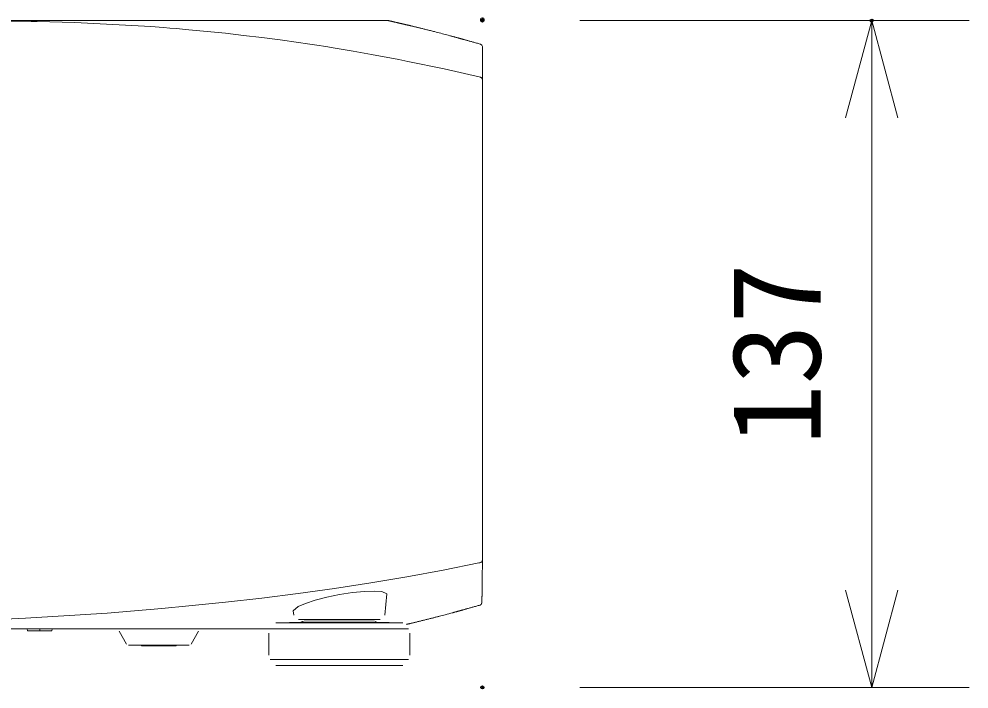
# Model space of a CAD drawing. Units: millimetres, scale not verified. Extents: x -62 to 63, y -56 to 57.
# Drawn here: x -16.27 to 3.25, y 7.76 to 21.52 of the extents above; entities that cross this region are included whole.
import ezdxf
from ezdxf.enums import TextEntityAlignment as Align

# ---------------------------------------------------------------- set-up
doc = ezdxf.new("R2010")
doc.units = ezdxf.units.MM
doc.header["$LTSCALE"] = 0.125
doc.header["$PDMODE"] = 32
doc.header["$PDSIZE"] = 0.0625
for name, color, linetype, lineweight in [('0-0_0', 7, 'Continuous', 18), ('0-4_GAIKEI', 1, 'Continuous', 18), ('0-5_SUNPO', 7, 'Continuous', 18)]:
    doc.layers.add(name, color=color, linetype=linetype, lineweight=lineweight)
doc.layers.add('0-1_DEFPOINTS', color=7, linetype='Continuous')
doc.styles.add('ＭＳ ゴシック', font='')
doc.styles.get('ＭＳ ゴシック').set_extended_font_data('MS Gothic')

# ---------------------------------------------------------------- blocks, each defined once
blk = doc.blocks.new('_OPEN30')
at = {"layer": '0-0_0'}
blk.add_line((0, 0), (-1, 0), dxfattribs=at)
blk.add_lwpolyline([(-1, 0.26795), (0, 0), (-1, -0.26795)], dxfattribs=at)
blk = doc.blocks.new('D5')
at = {"layer": '0-1_DEFPOINTS'}
for p in [(-7.6423, 21.7805), (0.3577, 21.7805), (-7.6423, 8.0805)]:
    blk.add_point(p, dxfattribs=at)
at = {"layer": '0-5_SUNPO'}
for p, q in [((-5.6423, 21.7805), (2.3577, 21.7805)), ((0.3577, 10.0805), (0.3577, 19.7805)), ((-5.6423, 8.0805), (2.3577, 8.0805))]:
    blk.add_line(p, q, dxfattribs=at)
at = {"layer": '0-5_SUNPO', "xscale": 2, "yscale": 2}
for p, rotation in [((0.3577, 21.7805), 90), ((0.3577, 8.0805), 270)]:
    blk.add_blockref('_OPEN30', p, dxfattribs=dict(at, rotation=rotation))
at = {"layer": '0-5_SUNPO', "style": 'ＭＳ ゴシック'}
blk.add_text('137', height=1.833, rotation=90, dxfattribs=at).set_placement((-0.1423, 13.0555), align=Align.BOTTOM_LEFT)
blk = doc.blocks.new('D4')
at = {"layer": '0-1_DEFPOINTS'}
blk.add_point((-7.6423, 21.8043), dxfattribs=at)

msp = doc.modelspace()

# ---------------------------------------------------------------- linework, layer by layer
at = {"layer": '0-4_GAIKEI', "color": 7}
for p, q in [((-8.693, 21.4923), (-8.7007, 21.494)), ((-6.8014, 9.4826), (-6.8357, 9.4731)), ((-6.8014, 9.4826), (-6.8357, 9.4731)), ((-31.901, 8.9943), (-11.1125, 8.9943))]:
    msp.add_line(p, q, dxfattribs=at)
at = {"layer": '0-4_GAIKEI'}
for p, q in [((-8.7527, 9.2782), (-8.7147, 9.714)), ((-8.7527, 9.2782), (-8.7147, 9.714)), ((-10.6361, 9.3684), (-10.6282, 9.2782)), ((-10.6361, 9.3684), (-10.6282, 9.2782)), ((-16.1043, 8.9943), (-16.0983, 8.9543)), ((-16.1043, 8.9943), (-16.0983, 8.9543)), ((-15.8483, 8.9943), (-15.8483, 8.9543)), ((-15.8483, 8.9943), (-15.8483, 8.9543)), ((-15.5931, 8.9969), (-15.5991, 8.957)), ((-10.4503, 9.1397), (-10.4503, 9.1304)), ((-10.4503, 9.1397), (-10.4503, 9.1304)), ((-10.446, 9.1404), (-10.4404, 9.1413)), ((-10.446, 9.1404), (-10.4404, 9.1413)), ((-10.446, 9.1404), (-10.446, 9.1402)), ((-10.446, 9.1404), (-10.446, 9.1402)), ((-8.9408, 9.1306), (-8.9408, 9.1561)), ((-8.3858, 9.1209), (-8.9408, 9.1306)), ((-15.8483, 8.9543), (-16.0983, 8.9543)), ((-15.8483, 8.9543), (-16.0983, 8.9543)), ((-15.5991, 8.957), (-15.8483, 8.9543)), ((-14.2169, 8.9468), (-14.064, 8.682)), ((-14.2169, 8.9468), (-14.064, 8.682)), ((-12.7354, 8.682), (-12.5823, 8.9468)), ((-12.7354, 8.682), (-12.5823, 8.9468)), ((-11.1401, 8.9076), (-11.1401, 8.4557)), ((-8.2408, 8.4557), (-8.2408, 8.9076)), ((-13.7586, 8.657), (-13.7586, 8.647)), ((-13.0407, 8.647), (-13.0407, 8.657))]:
    msp.add_line(p, q, dxfattribs=at)
at = {"layer": '0-4_GAIKEI', "color": 7}
for points in [[(-20.4758, 21.4913), (-19.0052, 21.4913), (-17.5587, 21.4913), (-16.1359, 21.4913)], [(-16.1359, 21.4913), (-15.3677, 21.494), (-14.6313, 21.494), (-13.9277, 21.494), (-13.3355, 21.494), (-12.7812, 21.494)], [(-12.7812, 21.494), (-12.4227, 21.494), (-12.082, 21.494), (-11.4637, 21.494), (-10.9067, 21.494), (-10.4083, 21.494), (-9.9785, 21.494), (-9.6201, 21.494), (-9.3349, 21.494), (-9.1269, 21.494), (-8.9935, 21.494), (-8.7988, 21.494), (-8.7079, 21.494), (-8.7025, 21.494), (-8.7007, 21.494)], [(-8.4822, 21.4434), (-8.4891, 21.445), (-8.4954, 21.4463), (-8.5021, 21.4481), (-8.5085, 21.4494), (-8.5175, 21.4515), (-8.5258, 21.4534), (-8.5344, 21.4555), (-8.5427, 21.4574), (-8.551, 21.4592), (-8.5588, 21.461), (-8.5669, 21.463), (-8.5745, 21.4648), (-8.5824, 21.4665), (-8.59, 21.4682), (-8.5975, 21.4701), (-8.6048, 21.4718), (-8.612, 21.4734), (-8.6191, 21.4749), (-8.6261, 21.4768), (-8.6328, 21.4782), (-8.6396, 21.4797), (-8.6461, 21.4813), (-8.6524, 21.4827), (-8.6584, 21.4842), (-8.6645, 21.4856), (-8.6704, 21.487), (-8.6764, 21.4884), (-8.682, 21.4896), (-8.6877, 21.4909), (-8.6931, 21.4923)], [(-8.2756, 21.3952), (-8.2852, 21.3976), (-8.2904, 21.3988), (-8.2955, 21.3998), (-8.3008, 21.401), (-8.3061, 21.4022), (-8.3113, 21.4038), (-8.3168, 21.405), (-8.3223, 21.4062), (-8.3278, 21.4074), (-8.3329, 21.4086), (-8.338, 21.4098), (-8.3426, 21.411), (-8.347, 21.4121), (-8.3495, 21.4126), (-8.3517, 21.4131), (-8.354, 21.4136), (-8.3564, 21.4141), (-8.3593, 21.4148), (-8.3621, 21.4155), (-8.3657, 21.4164), (-8.3692, 21.4171), (-8.3734, 21.4183), (-8.3776, 21.4191), (-8.3823, 21.4202), (-8.3868, 21.4214), (-8.3912, 21.4222), (-8.3956, 21.4233), (-8.4, 21.4243), (-8.4043, 21.4255), (-8.4134, 21.4276), (-8.4225, 21.4296), (-8.4308, 21.4315), (-8.4392, 21.4336), (-8.4468, 21.4353), (-8.4545, 21.437), (-8.4616, 21.4386), (-8.4686, 21.4403), (-8.4755, 21.4419), (-8.4822, 21.4434)], [(-7.7379, 21.2631), (-7.7573, 21.2681), (-7.7769, 21.2731), (-7.7966, 21.2782), (-7.8164, 21.2831), (-7.8364, 21.2882), (-7.8566, 21.2934), (-7.876, 21.2981), (-7.8952, 21.303), (-7.9135, 21.3077), (-7.9319, 21.3122), (-7.949, 21.3165), (-7.9659, 21.3206), (-7.982, 21.3246), (-7.998, 21.3284), (-8.0131, 21.3322), (-8.0281, 21.3358), (-8.0422, 21.3394), (-8.0564, 21.3427), (-8.0712, 21.3464), (-8.086, 21.3499), (-8.0996, 21.3533), (-8.1131, 21.3564), (-8.1255, 21.3595), (-8.1376, 21.3625), (-8.1489, 21.365), (-8.1597, 21.3678), (-8.1694, 21.37), (-8.1785, 21.3721), (-8.187, 21.3743), (-8.1952, 21.3762), (-8.2034, 21.3781), (-8.2115, 21.38), (-8.2202, 21.3823), (-8.2288, 21.3842), (-8.238, 21.3862), (-8.2468, 21.3885), (-8.2563, 21.3907), (-8.2657, 21.3929), (-8.2756, 21.3952)], [(-7.2103, 21.1224), (-7.2115, 21.1227), (-7.2127, 21.1231), (-7.2141, 21.1234), (-7.215, 21.1239), (-7.216, 21.1241), (-7.2175, 21.1246), (-7.2189, 21.125), (-7.2204, 21.1253), (-7.2221, 21.1258), (-7.2265, 21.127), (-7.2309, 21.1282), (-7.2367, 21.1296), (-7.2425, 21.1313), (-7.2495, 21.1332), (-7.2566, 21.1351), (-7.2649, 21.1374), (-7.2734, 21.14), (-7.283, 21.1425), (-7.2928, 21.1451), (-7.3037, 21.1482), (-7.3148, 21.1512), (-7.3269, 21.1546), (-7.3393, 21.1579), (-7.353, 21.1615), (-7.3665, 21.1651), (-7.3802, 21.1689), (-7.3942, 21.1727), (-7.4083, 21.1765), (-7.4225, 21.1803), (-7.4516, 21.188), (-7.4811, 21.1959), (-7.5113, 21.2039), (-7.5418, 21.2121), (-7.5731, 21.2204), (-7.6049, 21.2287), (-7.6374, 21.2373), (-7.6703, 21.2457), (-7.704, 21.2543), (-7.7379, 21.2631)], [(-6.7877, 21.0044), (-6.7908, 21.0049), (-6.7945, 21.0058), (-6.8147, 21.0117), (-6.8349, 21.0175), (-6.8542, 21.0229), (-6.8734, 21.0282), (-6.8916, 21.0334), (-6.9098, 21.0385), (-6.9269, 21.0435), (-6.9439, 21.0482), (-6.96, 21.0528), (-6.9762, 21.0573), (-6.9912, 21.0616), (-7.0064, 21.0659), (-7.0217, 21.07), (-7.0371, 21.0743), (-7.0513, 21.0783), (-7.0654, 21.0823), (-7.0784, 21.0859), (-7.0912, 21.0895), (-7.1028, 21.0926), (-7.1145, 21.096), (-7.1247, 21.0988), (-7.1351, 21.1016), (-7.1438, 21.1041), (-7.1524, 21.1066), (-7.16, 21.1086), (-7.1676, 21.1107), (-7.1739, 21.1124), (-7.1802, 21.1141), (-7.1856, 21.1157), (-7.1908, 21.1172), (-7.1949, 21.1183), (-7.1992, 21.1195), (-7.2021, 21.1203), (-7.2053, 21.121), (-7.2071, 21.1215), (-7.2088, 21.122), (-7.2103, 21.1224)], [(-6.7877, 21.0044), (-6.7612, 20.9865), (-6.7512, 20.9564)], [(-6.7512, 20.9564), (-6.7512, 19.9217), (-6.7512, 19.769), (-6.7512, 19.5697), (-6.7512, 19.329), (-6.7512, 19.0544), (-6.7512, 18.7513), (-6.7512, 18.5891), (-6.7512, 18.4222), (-6.7512, 18.254), (-6.7512, 18.0847), (-6.7512, 17.3977), (-6.7512, 16.6948), (-6.7512, 15.9751), (-6.7512, 15.2456)], [(-6.7512, 15.2456), (-6.7512, 13.8393), (-6.7512, 12.4772), (-6.7512, 12.3114), (-6.7512, 12.1473), (-6.7512, 11.9842), (-6.7512, 11.8245), (-6.7512, 11.5209), (-6.7512, 11.243), (-6.7512, 10.9259), (-6.7512, 10.6755), (-6.7512, 10.4961)], [(-6.7512, 10.918), (-6.7512, 10.8796), (-6.7512, 10.8414), (-6.7512, 10.804), (-6.7512, 10.7664), (-6.7512, 10.5563), (-6.7512, 10.3462)], [(-6.7512, 10.918), (-6.7512, 10.8796), (-6.7512, 10.8414), (-6.7512, 10.804), (-6.7512, 10.7664), (-6.7512, 10.5563), (-6.7512, 10.3462)], [(-6.7512, 10.3462), (-6.7514, 10.3053), (-6.7516, 10.2693), (-6.7518, 10.2532), (-6.7518, 10.2384), (-6.7519, 10.2248), (-6.7519, 10.2121), (-6.7521, 10.2002), (-6.7521, 10.1885), (-6.7523, 10.1771), (-6.7523, 10.1658), (-6.7524, 10.1439), (-6.7526, 10.1229)], [(-6.7512, 10.3462), (-6.7514, 10.3053), (-6.7516, 10.2693), (-6.7518, 10.2532), (-6.7518, 10.2384), (-6.7519, 10.2248), (-6.7519, 10.2121), (-6.7521, 10.2002), (-6.7521, 10.1885), (-6.7523, 10.1771), (-6.7523, 10.1658), (-6.7524, 10.1439), (-6.7526, 10.1229)], [(-6.7526, 10.1229), (-6.7533, 10.0406), (-6.7542, 9.9731), (-6.7549, 9.9121), (-6.7556, 9.8547), (-6.7588, 9.6729)], [(-6.7526, 10.1229), (-6.7533, 10.0406), (-6.7542, 9.9731), (-6.7549, 9.9121), (-6.7556, 9.8547), (-6.7588, 9.6729)], [(-6.7637, 9.5329), (-6.7635, 9.5356), (-6.7632, 9.5386), (-6.763, 9.5413), (-6.7629, 9.5446), (-6.7627, 9.5477), (-6.7625, 9.5508), (-6.7623, 9.5546), (-6.7622, 9.5585), (-6.762, 9.5625), (-6.7618, 9.567), (-6.7617, 9.5713), (-6.7614, 9.5759), (-6.7612, 9.5807), (-6.761, 9.5857), (-6.7609, 9.5909), (-6.7607, 9.5964), (-6.7605, 9.6018), (-6.7604, 9.6076), (-6.7602, 9.6136), (-6.76, 9.62), (-6.7598, 9.6264), (-6.7597, 9.6329), (-6.7595, 9.6398), (-6.7593, 9.6469), (-6.7592, 9.6541), (-6.759, 9.6615), (-6.7588, 9.6665), (-6.7588, 9.672)], [(-6.7637, 9.5329), (-6.7635, 9.5356), (-6.7632, 9.5386), (-6.763, 9.5413), (-6.7629, 9.5446), (-6.7627, 9.5477), (-6.7625, 9.5508), (-6.7623, 9.5546), (-6.7622, 9.5585), (-6.762, 9.5625), (-6.7618, 9.567), (-6.7617, 9.5713), (-6.7614, 9.5759), (-6.7612, 9.5807), (-6.761, 9.5857), (-6.7609, 9.5909), (-6.7607, 9.5964), (-6.7605, 9.6018), (-6.7604, 9.6076), (-6.7602, 9.6136), (-6.76, 9.62), (-6.7598, 9.6264), (-6.7597, 9.6329), (-6.7595, 9.6398), (-6.7593, 9.6469), (-6.7592, 9.6541), (-6.759, 9.6615), (-6.7588, 9.6665), (-6.7588, 9.672)], [(-7.2092, 9.3689), (-7.2083, 9.3691), (-7.2069, 9.3694), (-7.2053, 9.3698), (-7.203, 9.3705), (-7.2009, 9.371), (-7.1979, 9.3719), (-7.1947, 9.3727), (-7.191, 9.3737), (-7.1873, 9.375), (-7.1827, 9.3762), (-7.1782, 9.3774), (-7.1728, 9.3787), (-7.1674, 9.3803), (-7.1614, 9.382), (-7.1552, 9.3837), (-7.1464, 9.3861), (-7.1374, 9.3886), (-7.1272, 9.3915), (-7.1171, 9.3942), (-7.1057, 9.3975), (-7.0942, 9.4006), (-7.0815, 9.4042), (-7.0688, 9.4077), (-7.0548, 9.4116), (-7.041, 9.4154), (-7.0257, 9.4199), (-7.0106, 9.424), (-6.9942, 9.4287), (-6.9776, 9.4332), (-6.9616, 9.4378), (-6.9454, 9.4425), (-6.9283, 9.4471), (-6.911, 9.4521), (-6.8928, 9.4573), (-6.8745, 9.4623), (-6.8553, 9.4678), (-6.8359, 9.4733), (-6.8184, 9.4783), (-6.8007, 9.4831)], [(-7.2092, 9.3689), (-7.2083, 9.3691), (-7.2069, 9.3694), (-7.2053, 9.3698), (-7.203, 9.3705), (-7.2009, 9.371), (-7.1979, 9.3719), (-7.1947, 9.3727), (-7.191, 9.3737), (-7.1873, 9.375), (-7.1827, 9.3762), (-7.1782, 9.3774), (-7.1728, 9.3787), (-7.1674, 9.3803), (-7.1614, 9.382), (-7.1552, 9.3837), (-7.1464, 9.3861), (-7.1374, 9.3886), (-7.1272, 9.3915), (-7.1171, 9.3942), (-7.1057, 9.3975), (-7.0942, 9.4006), (-7.0815, 9.4042), (-7.0688, 9.4077), (-7.0548, 9.4116), (-7.041, 9.4154), (-7.0257, 9.4199), (-7.0106, 9.424), (-6.9942, 9.4287), (-6.9776, 9.4332), (-6.9616, 9.4378), (-6.9454, 9.4425), (-6.9283, 9.4471), (-6.911, 9.4521), (-6.8928, 9.4573), (-6.8745, 9.4623), (-6.8553, 9.4678), (-6.8359, 9.4733), (-6.8184, 9.4783), (-6.8007, 9.4831)], [(-6.8011, 9.4828), (-6.8004, 9.4829), (-6.7976, 9.4838), (-6.795, 9.485), (-6.7925, 9.4862), (-6.79, 9.4874), (-6.7879, 9.4888), (-6.7859, 9.49), (-6.784, 9.4914), (-6.7822, 9.4929), (-6.7807, 9.4945), (-6.7792, 9.4958), (-6.7778, 9.4972), (-6.7766, 9.4986), (-6.7753, 9.5002), (-6.7743, 9.5015), (-6.7734, 9.5029), (-6.7726, 9.5043), (-6.7716, 9.5055), (-6.771, 9.507), (-6.7701, 9.5082), (-6.7696, 9.5095), (-6.7691, 9.5108), (-6.7685, 9.5119), (-6.7679, 9.5132), (-6.7674, 9.5144), (-6.7671, 9.5157), (-6.7667, 9.5167), (-6.7664, 9.5179), (-6.766, 9.5189), (-6.7659, 9.52), (-6.7655, 9.521), (-6.7654, 9.5224), (-6.7652, 9.5234), (-6.7648, 9.5246), (-6.7646, 9.5258), (-6.7644, 9.5272), (-6.7642, 9.5286), (-6.7639, 9.5308), (-6.7637, 9.5329)], [(-6.8011, 9.4828), (-6.8004, 9.4829), (-6.7976, 9.4838), (-6.795, 9.485), (-6.7925, 9.4862), (-6.79, 9.4874), (-6.7879, 9.4888), (-6.7859, 9.49), (-6.784, 9.4914), (-6.7822, 9.4929), (-6.7807, 9.4945), (-6.7792, 9.4958), (-6.7778, 9.4972), (-6.7766, 9.4986), (-6.7753, 9.5002), (-6.7743, 9.5015), (-6.7734, 9.5029), (-6.7726, 9.5043), (-6.7716, 9.5055), (-6.771, 9.507), (-6.7701, 9.5082), (-6.7696, 9.5095), (-6.7691, 9.5108), (-6.7685, 9.5119), (-6.7679, 9.5132), (-6.7674, 9.5144), (-6.7671, 9.5157), (-6.7667, 9.5167), (-6.7664, 9.5179), (-6.766, 9.5189), (-6.7659, 9.52), (-6.7655, 9.521), (-6.7654, 9.5224), (-6.7652, 9.5234), (-6.7648, 9.5246), (-6.7646, 9.5258), (-6.7644, 9.5272), (-6.7642, 9.5286), (-6.7639, 9.5308), (-6.7637, 9.5329)], [(-8.3128, 9.0868), (-8.3094, 9.0877), (-8.3013, 9.0898), (-8.2934, 9.0917), (-8.2854, 9.0934), (-8.2775, 9.0954), (-8.2692, 9.0973), (-8.261, 9.0992), (-8.2507, 9.1015), (-8.2403, 9.1042), (-8.2292, 9.1066), (-8.2177, 9.1094), (-8.2056, 9.1123), (-8.1932, 9.1153), (-8.1802, 9.1185), (-8.1668, 9.1216), (-8.1526, 9.1251), (-8.1383, 9.1283), (-8.1234, 9.132), (-8.108, 9.1357), (-8.0922, 9.1395), (-8.0759, 9.1435), (-8.0592, 9.1476), (-8.0422, 9.1516), (-8.0255, 9.1557), (-8.0086, 9.1599), (-7.9918, 9.164), (-7.9751, 9.1681), (-7.9585, 9.1723), (-7.9418, 9.1764), (-7.9251, 9.1805), (-7.9084, 9.1847), (-7.892, 9.1888), (-7.8755, 9.1929), (-7.8588, 9.1971), (-7.8425, 9.2012), (-7.826, 9.2053), (-7.8097, 9.2095), (-7.7932, 9.2138), (-7.777, 9.2177)], [(-8.3128, 9.0868), (-8.3094, 9.0877), (-8.3013, 9.0898), (-8.2934, 9.0917), (-8.2854, 9.0934), (-8.2775, 9.0954), (-8.2692, 9.0973), (-8.261, 9.0992), (-8.2507, 9.1015), (-8.2403, 9.1042), (-8.2292, 9.1066), (-8.2177, 9.1094), (-8.2056, 9.1123), (-8.1932, 9.1153), (-8.1802, 9.1185), (-8.1668, 9.1216), (-8.1526, 9.1251), (-8.1383, 9.1283), (-8.1234, 9.132), (-8.108, 9.1357), (-8.0922, 9.1395), (-8.0759, 9.1435), (-8.0592, 9.1476), (-8.0422, 9.1516), (-8.0255, 9.1557), (-8.0086, 9.1599), (-7.9918, 9.164), (-7.9751, 9.1681), (-7.9585, 9.1723), (-7.9418, 9.1764), (-7.9251, 9.1805), (-7.9084, 9.1847), (-7.892, 9.1888), (-7.8755, 9.1929), (-7.8588, 9.1971), (-7.8425, 9.2012), (-7.826, 9.2053), (-7.8097, 9.2095), (-7.7932, 9.2138), (-7.777, 9.2177)], [(-7.777, 9.2177), (-7.7624, 9.2215), (-7.7479, 9.2251), (-7.7333, 9.2289), (-7.719, 9.2325), (-7.7044, 9.2365), (-7.6901, 9.2399), (-7.6756, 9.2439), (-7.6616, 9.2475), (-7.6471, 9.2513), (-7.6328, 9.2549), (-7.6042, 9.2623), (-7.5755, 9.2699), (-7.546, 9.2776), (-7.5166, 9.2854), (-7.478, 9.2959), (-7.4395, 9.3061), (-7.3996, 9.3169), (-7.3599, 9.3276), (-7.3493, 9.3303), (-7.3388, 9.3333), (-7.3281, 9.3362), (-7.3175, 9.3391), (-7.3067, 9.3421), (-7.2958, 9.345), (-7.2852, 9.3479), (-7.2746, 9.3507), (-7.2655, 9.3534), (-7.2561, 9.3558), (-7.2483, 9.3579), (-7.2406, 9.3601), (-7.2351, 9.3617), (-7.2296, 9.3631), (-7.2253, 9.3643), (-7.221, 9.3655), (-7.2177, 9.3663), (-7.2143, 9.3672), (-7.2122, 9.3681), (-7.2099, 9.3686), (-7.2092, 9.3689)], [(-7.777, 9.2177), (-7.7624, 9.2215), (-7.7479, 9.2251), (-7.7333, 9.2289), (-7.719, 9.2325), (-7.7044, 9.2365), (-7.6901, 9.2399), (-7.6756, 9.2439), (-7.6616, 9.2475), (-7.6471, 9.2513), (-7.6328, 9.2549), (-7.6042, 9.2623), (-7.5755, 9.2699), (-7.546, 9.2776), (-7.5166, 9.2854), (-7.478, 9.2959), (-7.4395, 9.3061), (-7.3996, 9.3169), (-7.3599, 9.3276), (-7.3493, 9.3303), (-7.3388, 9.3333), (-7.3281, 9.3362), (-7.3175, 9.3391), (-7.3067, 9.3421), (-7.2958, 9.345), (-7.2852, 9.3479), (-7.2746, 9.3507), (-7.2655, 9.3534), (-7.2561, 9.3558), (-7.2483, 9.3579), (-7.2406, 9.3601), (-7.2351, 9.3617), (-7.2296, 9.3631), (-7.2253, 9.3643), (-7.221, 9.3655), (-7.2177, 9.3663), (-7.2143, 9.3672), (-7.2122, 9.3681), (-7.2099, 9.3686), (-7.2092, 9.3689)]]:
    msp.add_lwpolyline(points, dxfattribs=at)
at = {"layer": '0-4_GAIKEI'}
for points in [[(-16.9217, 21.4913), (-16.6665, 21.4814), (-16.4106, 21.4795), (-16.2826, 21.4781), (-16.1544, 21.4765), (-16.026, 21.4745), (-15.8974, 21.4717), (-15.6409, 21.4679), (-15.3829, 21.4594), (-15.1246, 21.4496), (-14.8656, 21.4384), (-14.6065, 21.4262), (-14.3468, 21.4127), (-14.0867, 21.3981), (-13.8263, 21.3824), (-13.5654, 21.3654), (-13.3043, 21.3468), (-13.1736, 21.3366), (-13.0429, 21.3261), (-12.9775, 21.3206), (-12.9123, 21.3151), (-12.8469, 21.3092), (-12.7814, 21.3034)], [(-12.7814, 21.3032), (-12.4068, 21.2674), (-12.0319, 21.2283), (-11.6567, 21.1859), (-11.2813, 21.1405), (-10.9058, 21.0916), (-10.5303, 21.0392), (-10.3425, 21.0118), (-10.1547, 20.9836), (-9.9669, 20.9545), (-9.7793, 20.9245), (-9.4042, 20.862), (-9.0293, 20.7959), (-8.8418, 20.7614), (-8.6547, 20.7263), (-8.4674, 20.6903), (-8.2803, 20.6531), (-7.5339, 20.4966), (-6.7896, 20.3261)], [(-6.7896, 20.3261), (-6.7817, 20.3237), (-6.7743, 20.3197), (-6.7676, 20.3145), (-6.762, 20.3085), (-6.7573, 20.3014), (-6.754, 20.2939), (-6.7519, 20.2856), (-6.7512, 20.2773)], [(-6.7902, 10.3576), (-6.8057, 10.3543), (-6.8212, 10.3507), (-7.5601, 10.2031), (-8.3013, 10.0669), (-9.0444, 9.9417), (-9.7892, 9.8268), (-10.5355, 9.7225), (-11.283, 9.6279), (-12.0316, 9.5429), (-12.7812, 9.4673)], [(-6.7512, 10.4961), (-6.7512, 10.4429), (-6.7512, 10.4105), (-6.754, 10.395), (-6.7598, 10.3798), (-6.7654, 10.3721), (-6.7726, 10.3654), (-6.7805, 10.3614), (-6.7889, 10.3578)], [(-8.7147, 9.714), (-8.8148, 9.7607), (-8.9669, 9.7705), (-9.1747, 9.7655), (-9.422, 9.7426), (-9.6858, 9.7023), (-9.9472, 9.6474), (-10.1863, 9.5832), (-10.3861, 9.5169), (-10.5344, 9.454), (-10.6361, 9.3684)], [(-8.7147, 9.714), (-8.8148, 9.7607), (-8.9669, 9.7705), (-9.1747, 9.7655), (-9.422, 9.7426), (-9.6858, 9.7023), (-9.9472, 9.6474), (-10.1863, 9.5832), (-10.3861, 9.5169), (-10.5344, 9.454), (-10.6361, 9.3684)], [(-12.7814, 9.4673), (-13.3401, 9.4147), (-13.8991, 9.3653), (-14.4587, 9.321), (-15.0186, 9.2818), (-16.1385, 9.2147), (-17.2597, 9.1611), (-18.3811, 9.1126), (-19.5029, 9.0745), (-20.625, 9.0538), (-21.7475, 9.0488)], [(-8.8524, 9.1869), (-8.9161, 9.1869), (-9.0978, 9.1869), (-9.3698, 9.1869), (-9.6906, 9.1869), (-10.0112, 9.1869), (-10.2831, 9.1869), (-10.465, 9.1869), (-10.5288, 9.1869)], [(-8.8524, 9.1869), (-8.9161, 9.1869), (-9.0978, 9.1869), (-9.3698, 9.1869), (-9.6906, 9.1869), (-10.0112, 9.1869), (-10.2831, 9.1869), (-10.465, 9.1869), (-10.5288, 9.1869)], [(-10.4157, 9.181), (-10.3605, 9.181), (-10.2034, 9.181), (-9.9681, 9.181), (-9.6906, 9.181), (-9.413, 9.181), (-9.1777, 9.181), (-9.0204, 9.181), (-8.9652, 9.181)], [(-15.5931, 8.9969), (-15.5991, 8.957), (-15.8483, 8.9543)], [(-11.1102, 8.9975), (-11.0407, 8.9975), (-10.8391, 8.9975), (-10.5251, 8.9975), (-10.1291, 8.9975), (-9.6906, 8.9975), (-9.2518, 8.9975), (-8.8561, 8.9975), (-8.542, 8.9975), (-8.3403, 8.9975), (-8.2708, 8.9975)], [(-10.4404, 9.1561), (-10.4404, 9.1306), (-10.9954, 9.1209)], [(-10.9954, 9.1209), (-10.9316, 9.1209), (-10.7462, 9.1209), (-10.4575, 9.1209), (-10.0937, 9.1209), (-9.6906, 9.1209), (-9.2873, 9.1209), (-8.9236, 9.1209), (-8.6349, 9.1209), (-8.4496, 9.1209), (-8.3858, 9.1209)], [(-10.5146, 9.1292), (-10.4845, 9.134), (-10.4653, 9.1371), (-10.446, 9.1404)], [(-10.5146, 9.1292), (-10.4845, 9.134), (-10.4653, 9.1371), (-10.446, 9.1404)], [(-10.4404, 9.1306), (-10.3832, 9.1306), (-10.2207, 9.1306), (-9.9775, 9.1306), (-9.6906, 9.1306), (-9.4035, 9.1306), (-9.1603, 9.1306), (-8.9977, 9.1306), (-8.9408, 9.1306)], [(-12.7786, 8.657), (-12.8618, 8.657), (-13.0892, 8.657), (-13.3997, 8.657), (-13.7101, 8.657), (-13.9374, 8.657), (-14.0206, 8.657)], [(-12.7786, 8.657), (-12.8618, 8.657), (-13.0892, 8.657), (-13.3997, 8.657), (-13.7101, 8.657), (-13.9374, 8.657), (-14.0206, 8.657)], [(-13.7586, 8.647), (-13.6899, 8.647), (-13.5107, 8.647), (-13.2888, 8.647), (-13.1092, 8.647), (-13.0407, 8.647)], [(-11.1102, 8.3656), (-11.0407, 8.3656), (-10.8391, 8.3656), (-10.5251, 8.3656), (-10.1291, 8.3656), (-9.6906, 8.3656), (-9.2518, 8.3656), (-8.8561, 8.3656), (-8.542, 8.3656), (-8.3403, 8.3656), (-8.2708, 8.3656)], [(-10.994, 8.244), (-10.9301, 8.244), (-10.745, 8.244), (-10.4566, 8.244), (-10.0933, 8.244), (-9.6906, 8.244), (-9.2878, 8.244), (-8.9243, 8.244), (-8.636, 8.244), (-8.4508, 8.244), (-8.3872, 8.244)]]:
    msp.add_lwpolyline(points, dxfattribs=at)

# ---------------------------------------------------------------- block references
at = {"layer": '0-5_SUNPO'}
for name in ['D4', 'D5']:
    msp.add_blockref(name, (0.891, -0.2892), dxfattribs=at)

doc.saveas('drawing.dxf')
